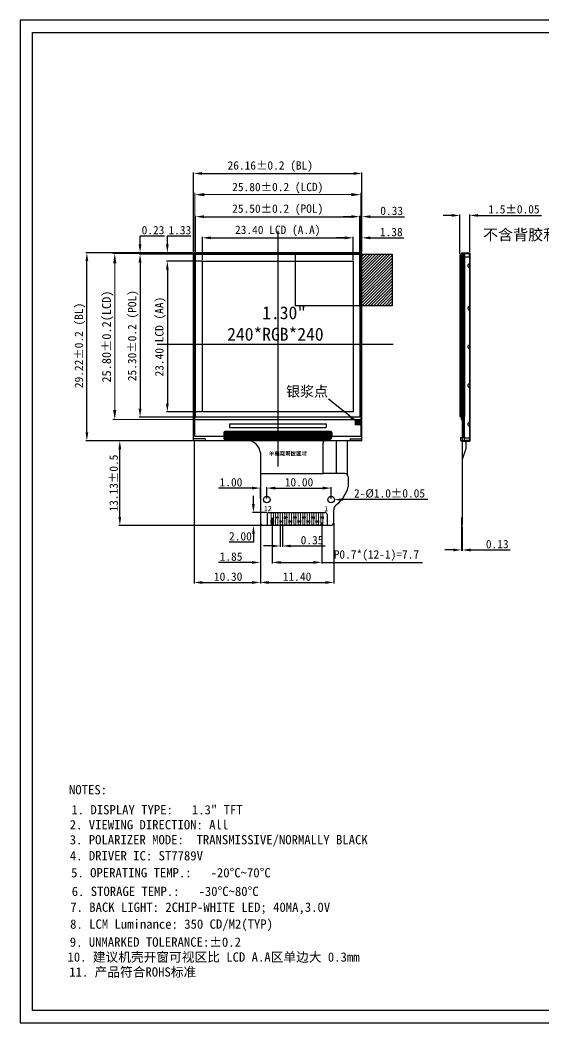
# Model space of a CAD drawing. Header units: millimetres. Extents: x 1344 to 1578, y 492 to 647.
# Drawn here: x 1344.2 to 1425.5, y 491.6 to 647.4 of the extents above; entities that cross this region are included whole.
import ezdxf
from ezdxf.lldxf.tags import DXFTag

# ---------------------------------------------------------------- set-up
doc = ezdxf.new("R2010")
doc.units = ezdxf.units.MM
for name, color, linetype in [('dim', 3, 'Continuous'), ('FPC', 30, 'Continuous'), ('Frame', 7, 'Continuous'), ('lcd', 4, 'Continuous')]:
    doc.layers.add(name, color=color, linetype=linetype)
doc.layers.add('图框', color=7, linetype='Continuous', lineweight=0)
doc.styles.get("Standard").update_dxf_attribs({"font": 'txt', "bigfont": 'gbcbig.shx'})
doc.styles.add('宋体', font='')
doc.styles.get('宋体').set_extended_font_data('SimSun')
tags = doc.linetypes.add('CENTER', pattern=[2, 1.25, -0.25, 0.25, -0.25]).pattern_tags.tags
tags[10:11] = [DXFTag(74, 4), DXFTag(75, 0), DXFTag(340, '0'), DXFTag(46, 0.0), DXFTag(50, 0.0), DXFTag(44, 0.0), DXFTag(45, 0.0)]
tags[8:9] = [DXFTag(74, 4), DXFTag(75, 0), DXFTag(340, '0'), DXFTag(46, 0.0), DXFTag(50, 0.0), DXFTag(44, 0.0), DXFTag(45, 0.0)]
tags[6:7] = [DXFTag(74, 4), DXFTag(75, 0), DXFTag(340, '0'), DXFTag(46, 0.0), DXFTag(50, 0.0), DXFTag(44, 0.0), DXFTag(45, 0.0)]
tags[4:5] = [DXFTag(74, 4), DXFTag(75, 0), DXFTag(340, '0'), DXFTag(46, 0.0), DXFTag(50, 0.0), DXFTag(44, 0.0), DXFTag(45, 0.0)]
doc.dimstyles.get("Standard").update_dxf_attribs({"dimtxt": 3, "dimasz": 1.5, "dimexe": 0.3, "dimexo": 0.3, "dimgap": 0.5, "dimtad": 1, "dimtoh": 1, "dimdsep": 46, "dimtxsty": 'Standard', "dimcen": 0.5, "dimclrd": 2, "dimclre": 3, "dimclrt": 6, "dimadec": 1, "dimazin": 0, "dimtfac": 1, "dimtofl": 0, "dimtmove": 0, "dimatfit": 3, "dimfxl": 1, "dimtolj": 1, "dimtzin": 0, "dimarcsym": 0})
doc.dimstyles.new('标准', dxfattribs={"dimtxt": 1.8, "dimasz": 1.5, "dimexe": 0.5, "dimexo": 0.4, "dimgap": 0.1, "dimtad": 1, "dimzin": 1, "dimdsep": 46, "dimtxsty": '宋体', "dimblk": 'CLOSEDBLANK', "dimcen": 0.09, "dimclrd": 96, "dimclre": 96, "dimclrt": 3, "dimadec": 0, "dimazin": 0, "dimtfac": 1, "dimtofl": 0, "dimtmove": 0, "dimatfit": 1, "dimldrblk": 'CLOSEDBLANK', "dimfxl": 1, "dimtolj": 1, "dimlwd": 0, "dimlwe": 0, "dimarcsym": 0})

# ---------------------------------------------------------------- blocks, each defined once
blk = doc.blocks.new('*D8')
at = {"layer": 'Defpoints', "color": 0}
for p in [(1395.88, 613.52), (1372.48, 609.88), (1395.88, 609.88)]:
    blk.add_point(p, dxfattribs=at)
at = {"layer": 'dim', "color": 3, "lineweight": -2}
for p, q in [((1372.48, 610.03), (1372.48, 613.67)), ((1395.88, 610.03), (1395.88, 613.67))]:
    blk.add_line(p, q, dxfattribs=at)
at = {"layer": 'dim', "color": 2, "lineweight": -2}
blk.add_line((1373.78, 613.52), (1394.58, 613.52), dxfattribs=at)
at = {"layer": 'dim', "color": 2}
for points in [[(1373.78, 613.74), (1373.78, 613.3), (1372.48, 613.52)], [(1394.58, 613.74), (1394.58, 613.3), (1395.88, 613.52)]]:
    blk.add_solid(points, dxfattribs=at)
at = {"layer": 'dim', "color": 3, "insert": (1384.18, 614.6), "char_height": 1.3, "attachment_point": 5, "style": '宋体'}
blk.add_mtext('\\A1;23.40 LCD (A.A)', dxfattribs=at)
blk = doc.blocks.new('*D9')
at = {"layer": 'Defpoints', "color": 0}
for p in [(1397.26, 623.52), (1371.1, 611.21), (1397.26, 611.21)]:
    blk.add_point(p, dxfattribs=at)
at = {"layer": 'dim', "color": 3, "lineweight": -2}
for p, q in [((1371.1, 611.36), (1371.1, 623.67)), ((1397.26, 611.36), (1397.26, 623.67))]:
    blk.add_line(p, q, dxfattribs=at)
at = {"layer": 'dim', "color": 2, "lineweight": -2}
blk.add_line((1372.4, 623.52), (1395.96, 623.52), dxfattribs=at)
at = {"layer": 'dim', "color": 2}
for points in [[(1372.4, 623.74), (1372.4, 623.3), (1371.1, 623.52)], [(1395.96, 623.74), (1395.96, 623.3), (1397.26, 623.52)]]:
    blk.add_solid(points, dxfattribs=at)
at = {"layer": 'dim', "color": 3, "insert": (1383.02, 624.6), "char_height": 1.3, "attachment_point": 5, "style": '宋体'}
blk.add_mtext('\\A1;26.16%%P0.2 (BL)', dxfattribs=at)
blk = doc.blocks.new('*D10')
at = {"layer": 'Defpoints', "color": 0}
for p in [(1372.48, 609.88), (1367.04, 586.48), (1372.48, 586.48)]:
    blk.add_point(p, dxfattribs=at)
at = {"layer": 'dim', "color": 3, "lineweight": -2}
for p, q in [((1372.33, 609.88), (1366.89, 609.88)), ((1372.33, 586.48), (1366.89, 586.48))]:
    blk.add_line(p, q, dxfattribs=at)
at = {"layer": 'dim', "color": 2, "lineweight": -2}
blk.add_line((1367.04, 608.58), (1367.04, 587.78), dxfattribs=at)
at = {"layer": 'dim', "color": 2}
for points in [[(1366.82, 608.58), (1367.25, 608.58), (1367.04, 609.88)], [(1366.82, 587.78), (1367.25, 587.78), (1367.04, 586.48)]]:
    blk.add_solid(points, dxfattribs=at)
at = {"layer": 'dim', "color": 3, "insert": (1365.96, 598.18), "char_height": 1.3, "attachment_point": 5, "rotation": 90, "style": '宋体'}
blk.add_mtext('\\A1;23.40 LCD (AA)', dxfattribs=at)
blk = doc.blocks.new('*D11')
at = {"layer": 'Defpoints', "color": 0}
for p in [(1354.54, 611.21), (1371.1, 611.21), (1371.1, 581.99)]:
    blk.add_point(p, dxfattribs=at)
at = {"layer": 'dim', "color": 3, "lineweight": -2}
for p, q in [((1370.95, 611.21), (1354.39, 611.21)), ((1370.95, 581.99), (1354.39, 581.99))]:
    blk.add_line(p, q, dxfattribs=at)
at = {"layer": 'dim', "color": 2, "lineweight": -2}
blk.add_line((1354.54, 583.29), (1354.54, 609.91), dxfattribs=at)
at = {"layer": 'dim', "color": 2}
for points in [[(1354.33, 609.91), (1354.76, 609.91), (1354.54, 611.21)], [(1354.33, 583.29), (1354.76, 583.29), (1354.54, 581.99)]]:
    blk.add_solid(points, dxfattribs=at)
at = {"layer": 'dim', "color": 3, "insert": (1353.47, 596.81), "char_height": 1.3, "attachment_point": 5, "rotation": 90, "style": '宋体'}
blk.add_mtext('\\A1;29.22%%P0.2 (BL)', dxfattribs=at)
blk = doc.blocks.new('*D12')
at = {"layer": 'Defpoints', "color": 0}
for p in [(1413.99, 617), (1412.47, 610.88), (1413.99, 611.18)]:
    blk.add_point(p, dxfattribs=at)
at = {"layer": 'dim', "color": 2, "lineweight": -2}
for p, q in [((1411.17, 617), (1409.87, 617)), ((1415.29, 617), (1425.13, 617))]:
    blk.add_line(p, q, dxfattribs=at)
at = {"layer": 'dim', "color": 3, "lineweight": -2}
for p, q in [((1412.47, 611.03), (1412.47, 617.15)), ((1413.99, 611.33), (1413.99, 617.15))]:
    blk.add_line(p, q, dxfattribs=at)
at = {"layer": 'dim', "color": 2}
for points in [[(1411.17, 617.22), (1411.17, 616.79), (1412.47, 617)], [(1415.29, 617.22), (1415.29, 616.79), (1413.99, 617)]]:
    blk.add_solid(points, dxfattribs=at)
at = {"layer": 'dim', "color": 3, "insert": (1420.86, 617.95), "char_height": 1.3, "attachment_point": 5, "style": '宋体'}
blk.add_mtext('\\A1;1.5%%P0.05', dxfattribs=at)
blk = doc.blocks.new('*D13')
at = {"layer": 'Defpoints', "color": 0}
for p in [(1412.72, 570.23), (1412.82, 568.86), (1412.82, 565.04)]:
    blk.add_point(p, dxfattribs=at)
at = {"layer": 'dim', "color": 3, "lineweight": -2}
for p, q in [((1412.72, 570.08), (1412.72, 564.89)), ((1412.82, 568.71), (1412.82, 564.89))]:
    blk.add_line(p, q, dxfattribs=at)
at = {"layer": 'dim', "color": 2, "lineweight": -2}
for p, q in [((1411.42, 565.04), (1410.12, 565.04)), ((1414.12, 565.04), (1420.26, 565.04))]:
    blk.add_line(p, q, dxfattribs=at)
at = {"layer": 'dim', "color": 2}
for points in [[(1411.42, 565.26), (1411.42, 564.82), (1412.72, 565.04)], [(1414.12, 565.26), (1414.12, 564.82), (1412.82, 565.04)]]:
    blk.add_solid(points, dxfattribs=at)
at = {"layer": 'dim', "color": 3, "insert": (1418.26, 565.94), "char_height": 1.3, "attachment_point": 5, "style": '宋体'}
blk.add_mtext('\\A1;0.13', dxfattribs=at)
blk = doc.blocks.new('*D14')
at = {"layer": 'Defpoints', "color": 0}
for p in [(1397.26, 613.52), (1397.26, 611.21), (1395.88, 609.88)]:
    blk.add_point(p, dxfattribs=at)
at = {"layer": 'dim', "color": 2, "lineweight": -2}
for p, q in [((1394.58, 613.52), (1393.28, 613.52)), ((1398.56, 613.52), (1403.76, 613.52))]:
    blk.add_line(p, q, dxfattribs=at)
at = {"layer": 'dim', "color": 3, "lineweight": -2}
for p, q in [((1395.88, 610.03), (1395.88, 613.67)), ((1397.26, 611.36), (1397.26, 613.67))]:
    blk.add_line(p, q, dxfattribs=at)
at = {"layer": 'dim', "color": 2}
for points in [[(1394.58, 613.74), (1394.58, 613.3), (1395.88, 613.52)], [(1398.56, 613.74), (1398.56, 613.3), (1397.26, 613.52)]]:
    blk.add_solid(points, dxfattribs=at)
at = {"layer": 'dim', "color": 3, "insert": (1401.81, 614.42), "char_height": 1.3, "attachment_point": 5, "style": '宋体'}
blk.add_mtext('\\A1;1.38', dxfattribs=at)
blk = doc.blocks.new('*D15')
at = {"layer": 'Defpoints', "color": 0}
for p in [(1367.04, 611.21), (1371.1, 611.21), (1372.48, 609.88)]:
    blk.add_point(p, dxfattribs=at)
at = {"layer": 'dim', "color": 2, "lineweight": -2}
for p, q in [((1367.04, 612.51), (1367.04, 613.81)), ((1367.04, 613.81), (1370.68, 613.81)), ((1367.04, 608.58), (1367.04, 607.28))]:
    blk.add_line(p, q, dxfattribs=at)
at = {"layer": 'dim', "color": 3, "lineweight": -2}
for p, q in [((1370.95, 611.21), (1366.89, 611.21)), ((1372.33, 609.88), (1366.89, 609.88))]:
    blk.add_line(p, q, dxfattribs=at)
at = {"layer": 'dim', "color": 2}
for points in [[(1366.82, 612.51), (1367.25, 612.51), (1367.04, 611.21)], [(1366.82, 608.58), (1367.25, 608.58), (1367.04, 609.88)]]:
    blk.add_solid(points, dxfattribs=at)
at = {"layer": 'dim', "color": 3, "insert": (1368.98, 614.71), "char_height": 1.3, "attachment_point": 5, "style": '宋体'}
blk.add_mtext('\\A1;1.33', dxfattribs=at)
blk = doc.blocks.new('*D16')
at = {"layer": 'Defpoints', "color": 0}
for p in [(1396.93, 616.81), (1371.43, 610.98), (1396.93, 610.98)]:
    blk.add_point(p, dxfattribs=at)
at = {"layer": 'dim', "color": 3, "lineweight": -2}
for p, q in [((1371.43, 611.13), (1371.43, 616.96)), ((1396.93, 611.13), (1396.93, 616.96))]:
    blk.add_line(p, q, dxfattribs=at)
at = {"layer": 'dim', "color": 2, "lineweight": -2}
blk.add_line((1372.73, 616.81), (1395.63, 616.81), dxfattribs=at)
at = {"layer": 'dim', "color": 2}
for points in [[(1372.73, 617.03), (1372.73, 616.6), (1371.43, 616.81)], [(1395.63, 617.03), (1395.63, 616.6), (1396.93, 616.81)]]:
    blk.add_solid(points, dxfattribs=at)
at = {"layer": 'dim', "color": 3, "insert": (1384.18, 617.89), "char_height": 1.3, "attachment_point": 5, "style": '宋体'}
blk.add_mtext('\\A1;25.50%%P0.2 (POL)', dxfattribs=at)
blk = doc.blocks.new('*D17')
at = {"layer": 'Defpoints', "color": 0}
for p in [(1371.43, 610.98), (1362.8, 585.68), (1371.43, 585.68)]:
    blk.add_point(p, dxfattribs=at)
at = {"layer": 'dim', "color": 3, "lineweight": -2}
for p, q in [((1371.28, 610.98), (1362.65, 610.98)), ((1371.28, 585.68), (1362.65, 585.68))]:
    blk.add_line(p, q, dxfattribs=at)
at = {"layer": 'dim', "color": 2, "lineweight": -2}
blk.add_line((1362.8, 609.68), (1362.8, 586.98), dxfattribs=at)
at = {"layer": 'dim', "color": 2}
for points in [[(1362.58, 609.68), (1363.02, 609.68), (1362.8, 610.98)], [(1362.58, 586.98), (1363.02, 586.98), (1362.8, 585.68)]]:
    blk.add_solid(points, dxfattribs=at)
at = {"layer": 'dim', "color": 3, "insert": (1361.73, 598.33), "char_height": 1.3, "attachment_point": 5, "rotation": 90, "style": '宋体'}
blk.add_mtext('\\A1;25.30%%P0.2 (POL)', dxfattribs=at)
blk = doc.blocks.new('*D18')
at = {"layer": 'Defpoints', "color": 0}
for p in [(1397.26, 616.81), (1396.93, 610.98), (1397.26, 611.21)]:
    blk.add_point(p, dxfattribs=at)
at = {"layer": 'dim', "color": 3, "lineweight": -2}
for p, q in [((1396.93, 611.13), (1396.93, 616.96)), ((1397.26, 611.36), (1397.26, 616.96))]:
    blk.add_line(p, q, dxfattribs=at)
at = {"layer": 'dim', "color": 2, "lineweight": -2}
for p, q in [((1395.63, 616.81), (1394.33, 616.81)), ((1398.56, 616.81), (1403.88, 616.81))]:
    blk.add_line(p, q, dxfattribs=at)
at = {"layer": 'dim', "color": 2}
for points in [[(1395.63, 617.03), (1395.63, 616.6), (1396.93, 616.81)], [(1398.56, 617.03), (1398.56, 616.6), (1397.26, 616.81)]]:
    blk.add_solid(points, dxfattribs=at)
at = {"layer": 'dim', "color": 3, "insert": (1401.87, 617.71), "char_height": 1.3, "attachment_point": 5, "style": '宋体'}
blk.add_mtext('\\A1;0.33', dxfattribs=at)
blk = doc.blocks.new('*D19')
at = {"layer": 'Defpoints', "color": 0}
for p in [(1362.8, 611.21), (1371.1, 611.21), (1371.43, 610.98)]:
    blk.add_point(p, dxfattribs=at)
at = {"layer": 'dim', "color": 2, "lineweight": -2}
for p, q in [((1362.8, 612.51), (1362.8, 613.81)), ((1362.8, 613.81), (1366.57, 613.81)), ((1362.8, 609.68), (1362.8, 608.38))]:
    blk.add_line(p, q, dxfattribs=at)
at = {"layer": 'dim', "color": 3, "lineweight": -2}
for p, q in [((1370.95, 611.21), (1362.65, 611.21)), ((1371.28, 610.98), (1362.65, 610.98))]:
    blk.add_line(p, q, dxfattribs=at)
at = {"layer": 'dim', "color": 2}
for points in [[(1362.58, 612.51), (1363.02, 612.51), (1362.8, 611.21)], [(1362.58, 609.68), (1363.02, 609.68), (1362.8, 610.98)]]:
    blk.add_solid(points, dxfattribs=at)
at = {"layer": 'dim', "color": 3, "insert": (1364.81, 614.71), "char_height": 1.3, "attachment_point": 5, "style": '宋体'}
blk.add_mtext('\\A1;0.23', dxfattribs=at)
blk = doc.blocks.new('*D21')
at = {"color": 2, "lineweight": 0}
for p, q in [((1371.28, 611.38), (1371.28, 620.53)), ((1372.78, 620.23), (1395.58, 620.23)), ((1397.08, 611.38), (1397.08, 620.53))]:
    blk.add_line(p, q, dxfattribs=at)
at = {"color": 2}
for points in [[(1372.78, 620.48), (1372.78, 619.98), (1371.28, 620.23)], [(1395.58, 620.48), (1395.58, 619.98), (1397.08, 620.23)]]:
    blk.add_solid(points, dxfattribs=at)
at = {"layer": 'Defpoints', "color": 0}
for p in [(1397.08, 620.23), (1371.28, 611.08), (1397.08, 611.08)]:
    blk.add_point(p, dxfattribs=at)
at = {"color": 3, "insert": (1384.18, 621.25), "char_height": 1.3, "attachment_point": 5, "style": '宋体'}
blk.add_mtext('\\A1;25.80%%P0.2 (LCD)', dxfattribs=at)
blk = doc.blocks.new('_ClosedBlank')
at = {"color": 0, "linetype": 'ByBlock', "lineweight": -2}
for p, q in [((-1, 0.17), (0, 0)), ((-1, 0.17), (-1, -0.17)), ((0, 0), (-1, -0.17))]:
    blk.add_line(p, q, dxfattribs=at)
blk = doc.blocks.new('*D22')
at = {"color": 2, "lineweight": 0}
for p, q in [((1370.98, 611.08), (1358.57, 611.08)), ((1358.87, 609.58), (1358.87, 586.78)), ((1370.98, 585.28), (1358.57, 585.28))]:
    blk.add_line(p, q, dxfattribs=at)
at = {"color": 2}
for points in [[(1358.62, 609.58), (1359.12, 609.58), (1358.87, 611.08)], [(1358.62, 586.78), (1359.12, 586.78), (1358.87, 585.28)]]:
    blk.add_solid(points, dxfattribs=at)
at = {"layer": 'Defpoints', "color": 0}
for p in [(1371.28, 611.08), (1358.87, 585.28), (1371.28, 585.28)]:
    blk.add_point(p, dxfattribs=at)
at = {"color": 3, "insert": (1357.78, 598.18), "char_height": 1.4, "attachment_point": 5, "rotation": 90, "style": '宋体'}
blk.add_mtext('\\A1;25.80%%P0.2(LCD)', dxfattribs=at)
blk = doc.blocks.new('*D23')
at = {"layer": 'Defpoints', "color": 0}
for p in [(1359.66, 581.99), (1371.1, 581.99), (1381.98, 568.86)]:
    blk.add_point(p, dxfattribs=at)
at = {"layer": 'dim', "color": 3, "lineweight": -2}
for p, q in [((1370.95, 581.99), (1359.51, 581.99)), ((1381.83, 568.86), (1359.51, 568.86))]:
    blk.add_line(p, q, dxfattribs=at)
at = {"layer": 'dim', "color": 2, "lineweight": -2}
blk.add_line((1359.66, 570.16), (1359.66, 580.69), dxfattribs=at)
at = {"layer": 'dim', "color": 2}
for points in [[(1359.44, 580.69), (1359.87, 580.69), (1359.66, 581.99)], [(1359.44, 570.16), (1359.87, 570.16), (1359.66, 568.86)]]:
    blk.add_solid(points, dxfattribs=at)
at = {"layer": 'dim', "color": 3, "insert": (1358.71, 575.43), "char_height": 1.3, "attachment_point": 5, "rotation": 90, "style": '宋体'}
blk.add_mtext('\\A1;13.13%%p0.5', dxfattribs=at)
blk = doc.blocks.new('*D24')
at = {"layer": 'Defpoints', "color": 0}
for p in [(1381.48, 569.36), (1392.88, 569.36), (1392.88, 559.99)]:
    blk.add_point(p, dxfattribs=at)
at = {"layer": 'dim', "color": 3, "lineweight": -2}
for p, q in [((1381.48, 569.21), (1381.48, 559.84)), ((1392.88, 569.21), (1392.88, 559.84))]:
    blk.add_line(p, q, dxfattribs=at)
at = {"layer": 'dim', "color": 2, "lineweight": -2}
blk.add_line((1382.78, 559.99), (1391.58, 559.99), dxfattribs=at)
at = {"layer": 'dim', "color": 2}
for points in [[(1382.78, 560.21), (1382.78, 559.77), (1381.48, 559.99)], [(1391.58, 560.21), (1391.58, 559.77), (1392.88, 559.99)]]:
    blk.add_solid(points, dxfattribs=at)
at = {"layer": 'dim', "color": 3, "insert": (1387.18, 560.89), "char_height": 1.3, "attachment_point": 5, "style": '宋体'}
blk.add_mtext('\\A1;11.40', dxfattribs=at)
blk = doc.blocks.new('*D25')
at = {"layer": 'Defpoints', "color": 0}
for p in [(1381.48, 569.36), (1383.33, 569.46), (1383.33, 563.1)]:
    blk.add_point(p, dxfattribs=at)
at = {"layer": 'dim', "color": 3, "lineweight": -2}
for p, q in [((1381.48, 569.21), (1381.48, 562.95)), ((1383.33, 569.31), (1383.33, 562.95))]:
    blk.add_line(p, q, dxfattribs=at)
at = {"layer": 'dim', "color": 2, "lineweight": -2}
for p, q in [((1380.18, 563.1), (1374.99, 563.1)), ((1384.63, 563.1), (1385.93, 563.1))]:
    blk.add_line(p, q, dxfattribs=at)
at = {"layer": 'dim', "color": 2}
for points in [[(1380.18, 563.32), (1380.18, 562.89), (1381.48, 563.1)], [(1384.63, 563.32), (1384.63, 562.89), (1383.33, 563.1)]]:
    blk.add_solid(points, dxfattribs=at)
at = {"layer": 'dim', "color": 3, "insert": (1376.93, 564), "char_height": 1.3, "attachment_point": 5, "style": '宋体'}
blk.add_mtext('\\A1;1.85', dxfattribs=at)
blk = doc.blocks.new('*D26')
at = {"layer": 'Defpoints', "color": 0}
for p in [(1382.66, 570.86), (1380.4, 568.86), (1383.16, 568.86)]:
    blk.add_point(p, dxfattribs=at)
at = {"layer": 'dim', "color": 2, "lineweight": -2}
for p, q in [((1380.4, 572.16), (1380.4, 573.46)), ((1380.4, 567.56), (1380.4, 566.26)), ((1380.4, 566.26), (1376.62, 566.26))]:
    blk.add_line(p, q, dxfattribs=at)
at = {"layer": 'dim', "color": 3, "lineweight": -2}
for p, q in [((1382.51, 570.86), (1380.25, 570.86)), ((1383.01, 568.86), (1380.25, 568.86))]:
    blk.add_line(p, q, dxfattribs=at)
at = {"layer": 'dim', "color": 2}
for points in [[(1380.19, 572.16), (1380.62, 572.16), (1380.4, 570.86)], [(1380.19, 567.56), (1380.62, 567.56), (1380.4, 568.86)]]:
    blk.add_solid(points, dxfattribs=at)
at = {"layer": 'dim', "color": 3, "insert": (1378.39, 567.16), "char_height": 1.3, "attachment_point": 5, "style": '宋体'}
blk.add_mtext('\\A1;2.00', dxfattribs=at)
blk = doc.blocks.new('*D27')
at = {"layer": 'Defpoints', "color": 0}
for p in [(1384.56, 569.26), (1384.91, 569.26), (1384.91, 565.66)]:
    blk.add_point(p, dxfattribs=at)
at = {"layer": 'dim', "color": 3, "lineweight": -2}
for p, q in [((1384.56, 569.11), (1384.56, 565.51)), ((1384.91, 569.11), (1384.91, 565.51))]:
    blk.add_line(p, q, dxfattribs=at)
at = {"layer": 'dim', "color": 2, "lineweight": -2}
for p, q in [((1383.26, 565.66), (1381.96, 565.66)), ((1386.21, 565.66), (1391.52, 565.66))]:
    blk.add_line(p, q, dxfattribs=at)
at = {"layer": 'dim', "color": 2}
for points in [[(1383.26, 565.88), (1383.26, 565.45), (1384.56, 565.66)], [(1386.21, 565.88), (1386.21, 565.45), (1384.91, 565.66)]]:
    blk.add_solid(points, dxfattribs=at)
at = {"layer": 'dim', "color": 3, "insert": (1389.51, 566.56), "char_height": 1.3, "attachment_point": 5, "style": '宋体'}
blk.add_mtext('\\A1;0.35', dxfattribs=at)
blk = doc.blocks.new('*D28')
at = {"layer": 'Defpoints', "color": 0}
for p in [(1391.98, 572.86), (1392.98, 572.86)]:
    blk.add_point(p, dxfattribs=at)
at = {"layer": 'dim', "color": 2, "lineweight": -2}
blk.add_line((1407.49, 572.86), (1394.28, 572.86), dxfattribs=at)
at = {"layer": 'dim', "color": 2}
blk.add_solid([(1394.28, 573.08), (1394.28, 572.65), (1392.98, 572.86)], dxfattribs=at)
at = {"layer": 'dim', "color": 3, "insert": (1401.54, 573.81), "char_height": 1.3, "attachment_point": 5, "style": '宋体'}
blk.add_mtext('\\A1;2-%%c1.0%%p0.05', dxfattribs=at)
blk = doc.blocks.new('*D29')
at = {"layer": 'Defpoints', "color": 0}
for p in [(1383.33, 570.16), (1391.03, 569.46), (1391.03, 563.11)]:
    blk.add_point(p, dxfattribs=at)
at = {"layer": 'dim', "color": 3, "lineweight": -2}
for p, q in [((1383.33, 570.01), (1383.33, 562.96)), ((1391.03, 569.31), (1391.03, 562.96))]:
    blk.add_line(p, q, dxfattribs=at)
at = {"layer": 'dim', "color": 2, "lineweight": -2}
for p, q in [((1384.63, 563.11), (1389.73, 563.11)), ((1391.03, 563.11), (1406.65, 563.11))]:
    blk.add_line(p, q, dxfattribs=at)
at = {"layer": 'dim', "color": 2}
for points in [[(1384.63, 563.32), (1384.63, 562.89), (1383.33, 563.11)], [(1389.73, 563.32), (1389.73, 562.89), (1391.03, 563.11)]]:
    blk.add_solid(points, dxfattribs=at)
at = {"layer": 'dim', "color": 3, "insert": (1399.5, 564.18), "char_height": 1.3, "attachment_point": 5, "style": '宋体'}
blk.add_mtext('\\A1;P0.7*(12-1)=7.7', dxfattribs=at)
blk = doc.blocks.new('*D30')
at = {"layer": 'Defpoints', "color": 0}
for p in [(1392.48, 574.65), (1382.48, 572.86), (1392.48, 572.86)]:
    blk.add_point(p, dxfattribs=at)
at = {"layer": 'dim', "color": 3, "lineweight": -2}
for p, q in [((1382.48, 573.01), (1382.48, 574.8)), ((1392.48, 573.01), (1392.48, 574.8))]:
    blk.add_line(p, q, dxfattribs=at)
at = {"layer": 'dim', "color": 2, "lineweight": -2}
blk.add_line((1383.78, 574.65), (1391.18, 574.65), dxfattribs=at)
at = {"layer": 'dim', "color": 2}
for points in [[(1383.78, 574.87), (1383.78, 574.43), (1382.48, 574.65)], [(1391.18, 574.87), (1391.18, 574.43), (1392.48, 574.65)]]:
    blk.add_solid(points, dxfattribs=at)
at = {"layer": 'dim', "color": 3, "insert": (1387.48, 575.55), "char_height": 1.3, "attachment_point": 5, "style": '宋体'}
blk.add_mtext('\\A1;10.00', dxfattribs=at)
blk = doc.blocks.new('*D31')
at = {"layer": 'Defpoints', "color": 0}
for p in [(1381.48, 574.65), (1381.48, 572.86), (1382.48, 572.86)]:
    blk.add_point(p, dxfattribs=at)
at = {"layer": 'dim', "color": 2, "lineweight": -2}
for p, q in [((1380.18, 574.65), (1374.97, 574.65)), ((1383.78, 574.65), (1385.08, 574.65))]:
    blk.add_line(p, q, dxfattribs=at)
at = {"layer": 'dim', "color": 3, "lineweight": -2}
for p, q in [((1381.48, 573.01), (1381.48, 574.8)), ((1382.48, 573.01), (1382.48, 574.8))]:
    blk.add_line(p, q, dxfattribs=at)
at = {"layer": 'dim', "color": 2}
for points in [[(1380.18, 574.87), (1380.18, 574.43), (1381.48, 574.65)], [(1383.78, 574.87), (1383.78, 574.43), (1382.48, 574.65)]]:
    blk.add_solid(points, dxfattribs=at)
at = {"layer": 'dim', "color": 3, "insert": (1376.92, 575.55), "char_height": 1.3, "attachment_point": 5, "style": '宋体'}
blk.add_mtext('\\A1;1.00', dxfattribs=at)
blk = doc.blocks.new('*D32')
at = {"layer": 'Defpoints', "color": 0}
for p in [(1371.18, 582.03), (1381.48, 569.36), (1381.48, 559.99)]:
    blk.add_point(p, dxfattribs=at)
at = {"layer": 'dim', "color": 3, "lineweight": -2}
for p, q in [((1371.18, 581.88), (1371.18, 559.84)), ((1381.48, 569.21), (1381.48, 559.84))]:
    blk.add_line(p, q, dxfattribs=at)
at = {"layer": 'dim', "color": 2, "lineweight": -2}
blk.add_line((1372.48, 559.99), (1380.18, 559.99), dxfattribs=at)
at = {"layer": 'dim', "color": 2}
for points in [[(1372.48, 560.2), (1372.48, 559.77), (1371.18, 559.99)], [(1380.18, 560.2), (1380.18, 559.77), (1381.48, 559.99)]]:
    blk.add_solid(points, dxfattribs=at)
at = {"layer": 'dim', "color": 3, "insert": (1376.48, 560.89), "char_height": 1.3, "attachment_point": 5, "style": '宋体'}
blk.add_mtext('\\A1;10.30', dxfattribs=at)

msp = doc.modelspace()

# ---------------------------------------------------------------- hatches: boundary and pattern name
h = msp.add_hatch()
h.set_pattern_fill('ANSI31', color=3, scale=0.1, style=0)
h.set_pattern_definition([(45, (142.98184, -22.21564), (-0.2245064, 0.2245064), [])])
h.paths.add_polyline_path([(1401.931, 610.983), (1396.931, 610.983), (1396.931, 602.983), (1401.931, 602.983)])
at = {"layer": 'FPC'}
h = msp.add_hatch(dxfattribs=at)
h.set_pattern_fill('ANSI31', color=30, scale=0.05, style=0)
h.set_pattern_definition([(45, (-1497.6431, 327.09277), (-0.1122532015, 0.1122532015), [])])
h.paths.add_polyline_path([(1375.986, 583.433, 0.4142136), (1375.786, 583.233), (1375.786, 582.533, 0.4142136), (1376.286, 582.033), (1391.409, 582.033, -0.1622777), (1391.709, 582.133), (1392.076, 582.133, 0.4142136), (1392.576, 582.633), (1392.576, 583.233, 0.4142136), (1392.376, 583.433)])
at = {"layer": 'lcd'}
h = msp.add_hatch(color=2, dxfattribs=at)
h.paths.add_polyline_path([(1397.071, 585.267), (1396.271, 585.267), (1396.271, 584.467), (1397.071, 584.467)])
h.paths.add_polyline_path([(1396.498, 585.063), (1396.816, 585.063), (1396.816, 584.726), (1396.498, 584.726)], flags=24)

# ---------------------------------------------------------------- linework, layer by layer
for p, q in [((1371.101, 581.993), (1371.101, 611.213)), ((1397.261, 611.213), (1371.101, 611.213)), ((1371.281, 611.213), (1371.101, 611.213)), ((1371.201, 585.533), (1371.201, 611.113)), ((1397.161, 611.113), (1371.201, 611.113)), ((1371.281, 611.083), (1371.281, 611.298)), ((1397.161, 585.783), (1397.161, 611.113)), ((1397.261, 581.993), (1397.261, 611.213)), ((1397.161, 585.783), (1397.261, 585.783)), ((1371.201, 585.533), (1371.101, 585.533)), ((1376.681, 584.649), (1391.681, 584.649)), ((1376.681, 584.649), (1376.681, 584.041)), ((1391.681, 584.649), (1391.681, 584.041)), ((1376.681, 584.041), (1391.681, 584.041)), ((1372.921, 582.293), (1371.101, 582.293)), ((1397.261, 581.993), (1371.101, 581.993)), ((1372.921, 582.293), (1372.921, 581.993)), ((1395.441, 582.293), (1395.441, 581.993)), ((1395.441, 582.293), (1397.261, 582.293)), ((1381.981, 568.862), (1381.981, 568.862))]:
    msp.add_line(p, q)
at = {"color": 7}
for p, q in [((1412.69, 611.183), (1413.99, 611.183)), ((1412.69, 611.083), (1412.69, 611.183)), ((1412.69, 611.083), (1413.89, 611.083)), ((1413.17, 611.183), (1413.99, 611.183)), ((1413.17, 611.183), (1413.99, 611.183)), ((1413.17, 611.083), (1413.17, 611.183)), ((1413.29, 611.183), (1413.89, 611.183)), ((1413.29, 611.083), (1413.89, 611.083)), ((1413.89, 611.183), (1413.99, 611.183)), ((1413.89, 611.183), (1413.99, 611.183)), ((1413.89, 611.083), (1413.89, 610.583)), ((1413.99, 582.033), (1413.99, 611.183)), ((1413.99, 611.183), (1413.99, 581.963)), ((1412.69, 610.583), (1413.99, 610.583)), ((1412.69, 610.583), (1412.69, 586.003)), ((1412.69, 586.003), (1413.19, 586.003)), ((1413.19, 582.063), (1413.19, 586.003)), ((1412.69, 582.063), (1413.99, 582.063)), ((1412.69, 582.063), (1412.69, 581.963)), ((1412.69, 581.963), (1413.99, 581.963)), ((1413.99, 582.033), (1413.17, 582.033)), ((1413.19, 582.463), (1413.99, 582.463)), ((1413.89, 581.963), (1413.19, 581.963)), ((1413.89, 581.963), (1413.99, 581.963))]:
    msp.add_line(p, q, dxfattribs=at)
at = {"color": 0}
for p, q in [((1413.17, 611.183), (1413.87, 611.183)), ((1413.17, 604.683), (1413.17, 611.183)), ((1413.17, 611.183), (1413.87, 611.183)), ((1413.17, 604.683), (1413.17, 611.183)), ((1413.17, 610.783), (1413.17, 610.783)), ((1413.17, 610.783), (1413.17, 610.783)), ((1413.17, 610.783), (1413.17, 610.783)), ((1413.17, 610.783), (1413.17, 610.783)), ((1413.17, 582.533), (1413.17, 604.683)), ((1412.57, 582.533), (1413.17, 582.533)), ((1412.57, 582.533), (1412.57, 582.033)), ((1412.57, 582.033), (1413.17, 582.033)), ((1413.87, 582.033), (1413.17, 582.033))]:
    msp.add_line(p, q, dxfattribs=at)
at = {"color": 30}
for p, q in [((1382.531, 570.562), (1382.531, 568.862)), ((1382.831, 570.862), (1391.531, 570.862)), ((1391.831, 570.562), (1391.831, 568.862)), ((1382.331, 568.862), (1382.206, 568.862))]:
    msp.add_line(p, q, dxfattribs=at)
at = {"color": 3}
for points in [[(1386.931, 610.983), (1401.931, 610.983), (1401.931, 602.983), (1386.931, 602.983)], [(1396.931, 610.983), (1401.931, 610.983), (1401.931, 602.983), (1396.931, 602.983)]]:
    msp.add_lwpolyline(points, close=True, dxfattribs=at)
at = {"color": 2}
for points in [[(1393.241, 581.993), (1393.24, 576.908)], [(1394.941, 581.993), (1394.94, 576.782)]]:
    msp.add_lwpolyline(points, dxfattribs=at)
at = {"color": 7}
for centre in [(1413.99, 609.187), (1413.99, 602.587), (1413.99, 596.587), (1413.99, 590.587), (1413.99, 584.587)]:
    msp.add_arc(centre, 0.3, 90, 270, dxfattribs=at)
at = {"color": 30}
for centre, start, end in [((1382.831, 570.562), 90, 180), ((1391.531, 570.562), 360, 90)]:
    msp.add_arc(centre, 0.3, start, end, dxfattribs=at)
at = {"layer": 'FPC', "color": 1, "linetype": 'CENTER'}
for p, q in [((1384.181, 614.619), (1384.181, 577.98)), ((1365.478, 596.983), (1402.118, 596.983))]:
    msp.add_line(p, q, dxfattribs=at)
at = {"layer": 'FPC'}
for p, q in [((1375.786, 583.233), (1375.786, 582.533)), ((1392.376, 583.433), (1375.986, 583.433)), ((1392.576, 583.233), (1392.576, 582.633)), ((1391.409, 582.033), (1376.286, 582.033)), ((1391.209, 576.908), (1391.209, 581.633)), ((1392.076, 582.133), (1391.709, 582.133)), ((1381.481, 580.133), (1381.481, 569.362)), ((1381.481, 577.613), (1381.481, 569.362)), ((1395.106, 576.409), (1395.106, 574.86)), ((1392.881, 569.362), (1392.881, 571.29)), ((1392.381, 568.862), (1381.981, 568.862))]:
    msp.add_line(p, q, dxfattribs=at)
at = {"layer": 'FPC', "color": 27}
msp.add_line((1381.481, 576.908), (1391.209, 576.908), dxfattribs=at)
at = {"layer": 'FPC', "color": 30}
msp.add_line((1394.606, 576.909), (1391.209, 576.908), dxfattribs=at)
at = {"layer": 'FPC', "color": 2, "lineweight": 9}
for p, q in [((1383.156, 570.862), (1383.156, 569.641)), ((1383.156, 570.862), (1383.156, 570.862)), ((1383.506, 570.862), (1383.156, 570.862)), ((1383.506, 569.641), (1383.506, 570.862)), ((1383.856, 570.862), (1383.856, 570.241)), ((1384.206, 570.862), (1383.856, 570.862)), ((1384.206, 570.241), (1384.206, 570.862)), ((1384.556, 570.862), (1384.556, 569.641)), ((1384.906, 570.862), (1384.556, 570.862)), ((1384.906, 569.641), (1384.906, 570.862)), ((1385.256, 570.862), (1385.256, 570.241)), ((1385.606, 570.862), (1385.256, 570.862)), ((1385.606, 570.241), (1385.606, 570.862)), ((1385.956, 570.862), (1385.956, 569.641)), ((1386.306, 570.862), (1385.956, 570.862)), ((1386.306, 569.641), (1386.306, 570.862)), ((1386.656, 570.862), (1386.656, 570.241)), ((1387.006, 570.862), (1386.656, 570.862)), ((1387.006, 570.241), (1387.006, 570.862)), ((1387.356, 570.862), (1387.356, 569.641)), ((1387.706, 570.862), (1387.356, 570.862)), ((1387.706, 569.641), (1387.706, 570.862)), ((1388.056, 570.862), (1388.056, 570.241)), ((1388.406, 570.862), (1388.056, 570.862)), ((1388.406, 570.241), (1388.406, 570.862)), ((1388.756, 570.862), (1388.756, 569.641)), ((1389.106, 570.862), (1388.756, 570.862)), ((1389.106, 569.641), (1389.106, 570.862)), ((1389.456, 570.862), (1389.456, 570.241)), ((1389.806, 570.862), (1389.456, 570.862)), ((1389.806, 570.241), (1389.806, 570.862)), ((1390.156, 570.862), (1390.156, 569.641)), ((1390.506, 570.862), (1390.156, 570.862)), ((1390.506, 569.641), (1390.506, 570.862)), ((1390.856, 570.862), (1390.856, 570.241)), ((1391.206, 570.862), (1390.856, 570.862)), ((1391.206, 570.241), (1391.206, 570.862)), ((1383.156, 569.283), (1383.156, 568.862)), ((1383.506, 568.862), (1383.506, 569.283)), ((1383.856, 569.883), (1383.856, 568.862)), ((1384.206, 568.862), (1384.206, 569.883)), ((1384.556, 569.283), (1384.556, 568.862)), ((1384.906, 568.862), (1384.906, 569.283)), ((1385.256, 569.883), (1385.256, 568.862)), ((1385.606, 568.862), (1385.606, 569.883)), ((1385.956, 569.283), (1385.956, 568.862)), ((1386.306, 568.862), (1386.306, 569.283)), ((1386.656, 569.883), (1386.656, 568.862)), ((1387.006, 568.862), (1387.006, 569.883)), ((1387.356, 569.283), (1387.356, 568.862)), ((1387.706, 568.862), (1387.706, 569.283)), ((1388.056, 569.883), (1388.056, 568.862)), ((1388.331, 568.862), (1388.406, 568.862)), ((1388.406, 568.862), (1388.406, 569.883)), ((1388.406, 568.862), (1388.406, 568.862)), ((1388.756, 569.283), (1388.756, 568.862)), ((1389.106, 568.862), (1389.106, 569.283)), ((1389.456, 569.883), (1389.456, 568.862)), ((1389.806, 568.862), (1389.806, 569.883)), ((1390.156, 569.283), (1390.156, 568.862)), ((1390.506, 568.862), (1390.506, 569.283)), ((1390.856, 569.883), (1390.856, 568.862)), ((1391.206, 568.862), (1391.206, 569.883))]:
    msp.add_line(p, q, dxfattribs=at)
at = {"layer": 'FPC', "color": 6}
msp.add_lwpolyline([(1371.431, 610.983), (1396.931, 610.983), (1396.931, 585.683), (1371.431, 585.683)], close=True, dxfattribs=at)
at = {"layer": 'FPC', "const_width": 0.2, "flags": 128}
for points in [[(1412.82, 583.91), (1412.82, 568.862)], [(1413.39, 582.033), (1413.39, 580.741), (1412.82, 579.029), (1412.82, 578.308)]]:
    msp.add_lwpolyline(points, dxfattribs=at)
at = {"layer": 'FPC', "lineweight": 9}
for points in [[(1384.556, 570.862), (1384.556, 570.862)], [(1385.956, 570.862), (1385.956, 570.862)], [(1387.356, 570.862), (1387.356, 570.862)], [(1388.756, 570.862), (1388.756, 570.862)], [(1390.156, 570.862), (1390.156, 570.862)]]:
    msp.add_lwpolyline(points, dxfattribs=at)
at = {"layer": 'FPC', "color": 34}
for centre in [(1382.481, 572.862), (1392.481, 572.862)]:
    msp.add_circle(centre, 0.5, dxfattribs=at)
at = {"layer": 'FPC', "color": 6, "lineweight": 9}
for centre in [(1384.031, 570.062), (1385.431, 570.062), (1386.831, 570.062), (1388.231, 570.062), (1389.631, 570.062), (1391.031, 570.062), (1383.331, 569.462), (1384.731, 569.462), (1386.131, 569.462), (1387.531, 569.462), (1388.931, 569.462), (1390.331, 569.462)]:
    msp.add_circle(centre, 0.1, dxfattribs=at)
at = {"layer": 'FPC'}
for centre, radius, start, end in [((1375.986, 583.233), 0.2, 90, 180), ((1392.076, 582.633), 0.5, 270, 0), ((1392.376, 583.233), 0.2, 0, 90), ((1376.286, 582.533), 0.5, 180, 270), ((1379.406, 579.951), 2.083, 5.01106, 87.92655), ((1391.709, 581.633), 0.5, 90, 180), ((1390.56, 575.868), 4.657, 306.31843, 347.50124), ((1393.881, 571.29), 1, 124.28339, 180), ((1381.981, 569.362), 0.5, 180, 270), ((1392.381, 569.362), 0.5, 270, 0)]:
    msp.add_arc(centre, radius, start, end, dxfattribs=at)
at = {"layer": 'FPC', "color": 30}
msp.add_arc((1394.606, 576.409), 0.5, 0, 90, dxfattribs=at)
at = {"layer": 'FPC', "color": 2, "lineweight": 9}
for centre, radius, start, end in [((1384.031, 570.062), 0.25, 134.427, 225.573), ((1384.031, 570.062), 0.25, 314.427, 45.573), ((1385.431, 570.062), 0.25, 134.427, 225.573), ((1385.431, 570.062), 0.25, 314.427, 45.573), ((1386.831, 570.062), 0.25, 134.427, 225.573), ((1386.831, 570.062), 0.25, 314.427, 45.573), ((1388.231, 570.062), 0.25, 134.427, 225.573), ((1388.231, 570.062), 0.25, 314.427, 45.573), ((1389.631, 570.062), 0.25, 134.427, 225.573), ((1389.631, 570.062), 0.25, 314.427, 45.573), ((1391.031, 570.062), 0.25, 134.427, 225.573), ((1391.031, 570.062), 0.25, 314.427, 45.573), ((1383.331, 569.462), 0.25, 134.427, 225.573), ((1383.331, 568.862), 0.1, 0, 180), ((1383.331, 569.462), 0.25, 314.427, 45.573), ((1384.031, 568.862), 0.1, 0, 180), ((1384.731, 569.462), 0.25, 134.427, 225.573), ((1384.731, 568.862), 0.1, 0, 180), ((1384.731, 569.462), 0.25, 314.427, 45.573), ((1385.431, 568.862), 0.1, 0, 180), ((1386.131, 569.462), 0.25, 134.427, 225.573), ((1386.131, 568.862), 0.1, 0, 180), ((1386.131, 569.462), 0.25, 314.427, 45.573), ((1386.831, 568.862), 0.1, 0, 180), ((1387.531, 569.462), 0.25, 134.427, 225.573), ((1387.531, 568.862), 0.1, 0, 180), ((1387.531, 569.462), 0.25, 314.427, 45.573), ((1388.231, 568.862), 0.1, 0, 180), ((1388.931, 569.462), 0.25, 134.427, 225.573), ((1388.931, 568.862), 0.1, 0, 180), ((1388.931, 569.462), 0.25, 314.427, 45.573), ((1389.631, 568.862), 0.1, 0, 180), ((1390.331, 569.462), 0.25, 134.427, 225.573), ((1390.331, 568.862), 0.1, 0, 180), ((1390.331, 569.462), 0.25, 314.427, 45.573), ((1391.031, 568.862), 0.1, 0, 180)]:
    msp.add_arc(centre, radius, start, end, dxfattribs=at)
at = {"layer": 'Frame', "color": 7}
for points in [[(1577.836, 647.351), (1344.169, 647.351), (1344.169, 491.572), (1577.836, 491.572)], [(1575.889, 493.519), (1346.116, 493.519), (1346.116, 645.403), (1575.889, 645.403)]]:
    msp.add_lwpolyline(points, close=True, dxfattribs=at)
at = {"layer": 'lcd'}
for p, q in [((1371.281, 611.083), (1397.081, 611.083)), ((1371.281, 582.683), (1371.281, 611.083)), ((1397.081, 611.083), (1397.081, 582.683)), ((1412.47, 610.883), (1412.64, 610.883)), ((1412.64, 611.083), (1413, 611.083)), ((1412.64, 611.083), (1413, 611.083)), ((1412.64, 611.083), (1412.64, 585.283)), ((1412.82, 611.083), (1412.82, 582.683)), ((1413, 611.083), (1413, 582.683)), ((1413, 610.883), (1413.17, 610.883)), ((1371.281, 585.283), (1397.081, 585.283)), ((1371.281, 585.283), (1397.081, 585.283)), ((1412.64, 585.283), (1412.82, 585.283)), ((1397.081, 582.683), (1371.281, 582.683)), ((1412.82, 582.683), (1413, 582.683))]:
    msp.add_line(p, q, dxfattribs=at)
at = {"layer": 'lcd', "color": 6}
for p, q in [((1412.47, 610.883), (1412.64, 610.883)), ((1412.47, 610.883), (1412.47, 585.783)), ((1413, 610.883), (1413.17, 610.883)), ((1413.17, 610.883), (1413.17, 585.783)), ((1412.47, 585.783), (1412.64, 585.783)), ((1413, 585.783), (1413.17, 585.783))]:
    msp.add_line(p, q, dxfattribs=at)
at = {"layer": 'lcd'}
for points in [[(1372.481, 609.883), (1395.881, 609.883), (1395.881, 586.483), (1372.481, 586.483)], [(1396.27, 585.277), (1397.07, 585.277), (1397.07, 584.477), (1396.27, 584.477)]]:
    msp.add_lwpolyline(points, close=True, dxfattribs=at)

# ---------------------------------------------------------------- texts
at = {"color": 6, "insert": (1382.813, 580.303), "char_height": 0.6, "width": 5.11681, "attachment_point": 1, "style": '宋体'}
msp.add_mtext('{\\fSimSun|b0|i0|c134|p54;单面弯折区域}', dxfattribs=at)
at = {"color": 6, "insert": (1383.666, 580.303), "char_height": 0.6, "width": 5.11681, "attachment_point": 1}
msp.add_mtext('{\\fSimSun|b0|i0|c134|p54;单面弯折区域}', dxfattribs=at)
at = {"color": 3, "char_height": 0.8, "width": 1.89044, "attachment_point": 1, "style": '宋体'}
for s, insert in [('12', (1382.019, 571.886)), ('1', (1391.387, 571.841))]:
    msp.add_mtext(s, dxfattribs=dict(at, insert=insert))
at = {"color": 7, "insert": (1351.894, 518.267), "char_height": 1.44705, "width": 38.94082, "attachment_point": 1, "style": '宋体'}
msp.add_mtext('4. DRIVER IC: ST7789V', dxfattribs=at)
at = {"layer": 'FPC', "color": 1, "insert": (1416.046, 614.868), "char_height": 1.7158, "width": 32.25577, "attachment_point": 1, "style": '宋体'}
msp.add_mtext('不含背胶和FPC', dxfattribs=at)
at = {"layer": 'FPC', "color": 6, "insert": (1385.469, 590.466), "char_height": 1.5963, "width": 24.54925, "attachment_point": 1, "style": '宋体'}
msp.add_mtext('银浆点', dxfattribs=at)
at = {"layer": 'lcd', "attachment_point": 1, "style": '宋体'}
for s, insert, char_height, width in [('    1.30"\\P240*RGB*240\\P    ', (1376.328, 602.888), 2.00104, 24.62491), ('Ag', (1396.516, 585.016), 0.2, 0.09633)]:
    msp.add_mtext(s, dxfattribs=dict(at, insert=insert, char_height=char_height, width=width))
at = {"layer": '图框', "style": '宋体'}
for s, height, p in [('NOTES:', 1.4471, (1351.762, 527.073)), ('1. DISPLAY TYPE:   1.3" TFT', 1.44705, (1352.144, 523.968)), ('2. VIEWING DIRECTION: All', 1.44705, (1351.882, 521.638)), ('3. POLARIZER MODE:  TRANSMISSIVE/NORMALLY BLACK', 1.44705, (1351.882, 519.309)), ('5. OPERATING TEMP.:   -20%%DC~70%%DC', 1.44705, (1352.095, 514.184)), ('6. STORAGE TEMP.:   -30%%DC~80%%DC', 1.44705, (1352.191, 511.288)), ('7. BACK LIGHT: 2CHIP-WHITE LED; 40MA,3.0V', 1.44705, (1351.958, 508.827)), ('8. LCM Luminance: 350 CD/M2(TYP)', 1.44705, (1351.943, 506.204)), ('9. UNMARKED TOLERANCE:%%P0.2', 1.44705, (1351.889, 503.41)), ('10. 建议机壳开窗可视区比 LCD A.A区单边大 0.3mm', 1.44705, (1351.529, 501.087))]:
    msp.add_text(s, height=height, dxfattribs=at).set_placement(p)
at = {"layer": '图框', "insert": (1351.803, 500.217), "char_height": 1.44705, "width": 38.94082, "attachment_point": 1, "style": '宋体'}
msp.add_mtext('11. 产品符合ROHS标准', dxfattribs=at)

# ---------------------------------------------------------------- dimensions: what is measured, and where the dimension line sits
at = {"color": 2}
dim = msp.add_linear_dim(base=(1397.081, 620.227), p1=(1371.281, 611.083), p2=(1397.081, 611.083), text='<>%%P0.2 (LCD)', dimstyle='标准', override={"dimtxt": 1.3, "dimexe": 0.3, "dimexo": 0.3, "dimgap": 0.2, "dimtoh": 1, "dimtxsty": '宋体', "dimsah": 1, "dimclrd": 2, "dimclre": 2}, dxfattribs=at)
dim.commit()
dim.dimension.update_dxf_attribs({"geometry": '*D21', "text_midpoint": (1384.181, 621.255)})
dim = msp.add_linear_dim(base=(1358.871, 585.283), p1=(1371.281, 611.083), p2=(1371.281, 585.283), angle=90, text='<>%%P0.2(LCD)', dimstyle='标准', override={"dimtxt": 1.4, "dimexe": 0.3, "dimexo": 0.3, "dimgap": 0.2, "dimtoh": 1, "dimtxsty": '宋体', "dimsah": 1, "dimclrd": 2, "dimclre": 2}, dxfattribs=at)
dim.commit()
dim.dimension.update_dxf_attribs({"geometry": '*D22', "text_midpoint": (1357.779, 598.183)})
at = {"layer": 'dim'}
for base, p1, p2, text, override, picture, middle in [((1397.261, 623.52), (1371.101, 611.213), (1397.261, 611.213), '26.16%%P0.2 (BL)', {"dimscale": 0.5, "dimtxt": 2.6, "dimasz": 2.6, "dimexe": 0.3, "dimexo": 0.3, "dimzin": 0, "dimtxsty": '宋体', "dimcen": 0, "dimclrt": 3, "dimtp": 0, "dimtm": 0, "dimtzin": 0}, '*D9', (1383.021, 623.52)), ((1391.031, 563.107), (1383.331, 570.162), (1391.031, 569.462), 'P0.7*(12-1)=7.7', {"dimscale": 0.5, "dimtxt": 2.6, "dimasz": 2.6, "dimzin": 0, "dimtxsty": '宋体', "dimcen": 0, "dimclrt": 3}, '*D29', (1399.501, 563.107)), ((1412.82, 565.041), (1412.716, 570.233), (1412.82, 568.862), '0.13', {"dimscale": 0.5, "dimtxt": 2.6, "dimasz": 2.6, "dimexe": 0.3, "dimexo": 0.3, "dimzin": 0, "dimtxsty": '宋体', "dimcen": 0, "dimclrt": 3, "dimtp": 0, "dimtm": 0, "dimtzin": 0}, '*D13', (1418.257, 565.041))]:
    dim = msp.add_linear_dim(base=base, p1=p1, p2=p2, text=text, dimstyle='Standard', override=override, dxfattribs=at)
    dim.commit()
    dim.dimension.update_dxf_attribs({"geometry": picture, "text_midpoint": middle, "dimtype": 160})
for base, p1, p2, text, picture, middle in [((1396.931, 616.812), (1371.431, 610.983), (1396.931, 610.983), '<>%%P0.2 (POL)', '*D16', (1384.181, 617.89)), ((1413.99, 617.003), (1412.47, 610.883), (1413.99, 611.183), '1.5%%P0.05', '*D12', (1420.859, 617.954)), ((1395.881, 613.519), (1372.481, 609.883), (1395.881, 609.883), '<> LCD (A.A)', '*D8', (1384.181, 614.597))]:
    dim = msp.add_linear_dim(base=base, p1=p1, p2=p2, text=text, dimstyle='Standard', override={"dimscale": 0.5, "dimtxt": 2.6, "dimasz": 2.6, "dimexe": 0.3, "dimexo": 0.3, "dimzin": 0, "dimtxsty": '宋体', "dimcen": 0, "dimclrt": 3, "dimtp": 0, "dimtm": 0, "dimtzin": 0}, dxfattribs=at)
    dim.commit()
    dim.dimension.update_dxf_attribs({"geometry": picture, "text_midpoint": middle})
for base, p1, p2, override, picture, middle in [((1397.261, 616.812), (1396.931, 610.983), (1397.261, 611.213), {"dimscale": 0.5, "dimtxt": 2.6, "dimasz": 2.6, "dimexe": 0.3, "dimexo": 0.3, "dimzin": 0, "dimtxsty": '宋体', "dimcen": 0, "dimclrt": 3, "dimtp": 0, "dimtm": 0, "dimtzin": 0}, '*D18', (1401.869, 617.712)), ((1397.261, 613.519), (1395.881, 609.883), (1397.261, 611.213), {"dimscale": 0.5, "dimtxt": 2.6, "dimasz": 2.6, "dimexe": 0.3, "dimexo": 0.3, "dimzin": 0, "dimtxsty": '宋体', "dimcen": 0, "dimclrt": 3, "dimtp": 0, "dimtm": 0, "dimtzin": 0}, '*D14', (1401.811, 614.419)), ((1381.481, 574.649), (1382.481, 572.862), (1381.481, 572.862), {"dimscale": 0.5, "dimtxt": 2.6, "dimasz": 2.6, "dimzin": 0, "dimtxsty": '宋体', "dimcen": 0, "dimclrt": 3}, '*D31', (1376.924, 575.549))]:
    dim = msp.add_linear_dim(base=base, p1=p1, p2=p2, dimstyle='Standard', override=override, dxfattribs=at)
    dim.commit()
    dim.dimension.update_dxf_attribs({"geometry": picture, "text_midpoint": middle})
for base, p1, p2, override, picture, middle in [((1362.801, 611.213), (1371.431, 610.983), (1371.101, 611.213), {"dimscale": 0.5, "dimtxt": 2.6, "dimasz": 2.6, "dimexe": 0.3, "dimexo": 0.3, "dimzin": 0, "dimtxsty": '宋体', "dimcen": 0, "dimclrt": 3, "dimtp": 0, "dimtm": 0, "dimtzin": 0}, '*D19', (1364.809, 614.713)), ((1367.038, 611.213), (1372.481, 609.883), (1371.101, 611.213), {"dimscale": 0.5, "dimtxt": 2.6, "dimasz": 2.6, "dimexe": 0.3, "dimexo": 0.3, "dimzin": 0, "dimtxsty": '宋体', "dimcen": 0, "dimclrt": 3, "dimtp": 0, "dimtm": 0, "dimtzin": 0}, '*D15', (1368.984, 614.713)), ((1380.403, 568.862), (1382.656, 570.862), (1383.156, 568.862), {"dimscale": 0.5, "dimtxt": 2.6, "dimasz": 2.6, "dimzin": 0, "dimtxsty": '宋体', "dimcen": 0, "dimclrt": 3}, '*D26', (1378.388, 567.162))]:
    dim = msp.add_linear_dim(base=base, p1=p1, p2=p2, angle=90, dimstyle='Standard', override=override, dxfattribs=at)
    dim.commit()
    dim.dimension.update_dxf_attribs({"geometry": picture, "text_midpoint": middle})
dim = msp.add_linear_dim(base=(1354.545, 611.213), p1=(1371.101, 581.993), p2=(1371.101, 611.213), angle=90, text='29.22%%P0.2 (BL)', dimstyle='Standard', override={"dimscale": 0.5, "dimtxt": 2.6, "dimasz": 2.6, "dimexe": 0.3, "dimexo": 0.3, "dimzin": 0, "dimtxsty": '宋体', "dimcen": 0, "dimclrt": 3, "dimtp": 0, "dimtm": 0, "dimtzin": 0}, dxfattribs=at)
dim.commit()
dim.dimension.update_dxf_attribs({"geometry": '*D11', "text_midpoint": (1354.545, 596.807), "dimtype": 160})
for base, p1, p2, text, override, picture, middle in [((1362.801, 585.683), (1371.431, 610.983), (1371.431, 585.683), '<>%%P0.2 (POL)', {"dimscale": 0.5, "dimtxt": 2.6, "dimasz": 2.6, "dimexe": 0.3, "dimexo": 0.3, "dimzin": 0, "dimtxsty": '宋体', "dimcen": 0, "dimclrt": 3, "dimtp": 0, "dimtm": 0, "dimtzin": 0}, '*D17', (1361.728, 598.333)), ((1367.038, 586.483), (1372.481, 609.883), (1372.481, 586.483), '<> LCD (AA)', {"dimscale": 0.5, "dimtxt": 2.6, "dimasz": 2.6, "dimexe": 0.3, "dimexo": 0.3, "dimzin": 0, "dimtxsty": '宋体', "dimcen": 0, "dimclrt": 3, "dimtp": 0, "dimtm": 0, "dimtzin": 0}, '*D10', (1365.96, 598.183)), ((1359.656, 581.993), (1381.981, 568.862), (1371.101, 581.993), '<>%%p0.5', {"dimscale": 0.5, "dimtxt": 2.6, "dimasz": 2.6, "dimzin": 0, "dimtxsty": '宋体', "dimcen": 0, "dimclrt": 3}, '*D23', (1358.705, 575.427))]:
    dim = msp.add_linear_dim(base=base, p1=p1, p2=p2, angle=90, text=text, dimstyle='Standard', override=override, dxfattribs=at)
    dim.commit()
    dim.dimension.update_dxf_attribs({"geometry": picture, "text_midpoint": middle})
for base, p1, p2, picture, middle in [((1381.481, 559.986), (1371.181, 582.033), (1381.481, 569.362), '*D32', (1376.479, 559.986)), ((1392.481, 574.649), (1382.481, 572.862), (1392.481, 572.862), '*D30', (1387.481, 574.649)), ((1383.331, 563.103), (1381.481, 569.362), (1383.331, 569.462), '*D25', (1376.932, 563.103)), ((1392.881, 559.99), (1381.481, 569.362), (1392.881, 569.362), '*D24', (1387.181, 559.99)), ((1384.906, 565.662), (1384.556, 569.262), (1384.906, 569.262), '*D27', (1389.514, 565.662))]:
    dim = msp.add_linear_dim(base=base, p1=p1, p2=p2, dimstyle='Standard', override={"dimscale": 0.5, "dimtxt": 2.6, "dimasz": 2.6, "dimzin": 0, "dimtxsty": '宋体', "dimcen": 0, "dimclrt": 3}, dxfattribs=at)
    dim.commit()
    dim.dimension.update_dxf_attribs({"geometry": picture, "text_midpoint": middle, "dimtype": 160})
dim = msp.add_diameter_dim_2p(p1=(1391.981, 572.862), p2=(1392.981, 572.862), text='2-%%c1.0%%p0.05', dimstyle='Standard', override={"dimscale": 0.5, "dimtxt": 2.6, "dimasz": 2.6, "dimzin": 0, "dimtxsty": '宋体', "dimcen": 0, "dimclrt": 3}, dxfattribs=at)
dim.commit()
dim.dimension.update_dxf_attribs({"geometry": '*D28', "text_midpoint": (1401.535, 573.813)})

# ---------------------------------------------------------------- leaders
msp.add_leader([(1396.591, 584.823), (1392.062, 588.489)], dimstyle='Standard', override={"dimscale": 0.5, "dimtxt": 2.6, "dimasz": 2.6, "dimexe": 0.3, "dimexo": 0.3, "dimzin": 0, "dimtxsty": '宋体', "dimcen": 0, "dimclrt": 3, "dimtp": 0, "dimtm": 0, "dimtzin": 0}, dxfattribs=at)

doc.saveas('drawing.dxf')
